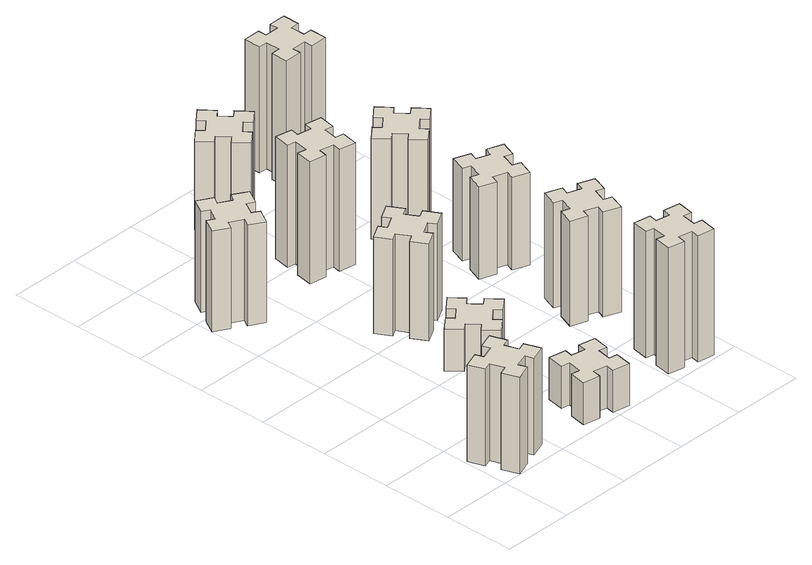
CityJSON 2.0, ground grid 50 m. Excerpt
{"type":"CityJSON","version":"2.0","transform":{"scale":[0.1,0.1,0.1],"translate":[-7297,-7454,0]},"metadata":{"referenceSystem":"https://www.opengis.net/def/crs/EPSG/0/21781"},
"CityObjects":{
"building1":{"type":"Building","attributes":{"class":"1000","function":"1000","usage":"1000","yearOfConstruction":2016,"roofType":"1000","measuredHeight":69,"storeysAboveGround":30,"storeysBelowGround":0},"geometry":[{"type":"Solid","lod":"1","boundaries":[[[[0,1,2,3,4,5,6,7,8,9,10,11,12,13,14,15,16,17,18,19]],[[17,16,20,21]],[[16,15,22,20]],[[15,14,23,22]],[[14,13,24,23]],[[13,12,25,24]],[[12,11,26,25]],[[11,10,27,26]],[[10,9,28,27]],[[9,8,29,28]],[[8,7,30,29]],[[7,6,31,30]],[[6,5,32,31]],[[5,4,33,32]],[[4,3,34,33]],[[3,2,35,34]],[[2,1,36,35]],[[1,0,37,36]],[[0,19,38,37]],[[19,18,39,38]],[[18,17,21,39]],[[24,25,26,27,28,29,30,31,32,33,34,35,36,37,38,39,21,20,22,23]]]]}]},
"building2":{"type":"Building","attributes":{"class":"1000","function":"1000","usage":"1000","yearOfConstruction":2016,"roofType":"1000","measuredHeight":72,"storeysAboveGround":30,"storeysBelowGround":0},"geometry":[{"type":"Solid","lod":"1","boundaries":[[[[40,41,42,43,44,45,46,47,48,49,50,51,52,53,54,55,56,57,58,59]],[[57,56,60,61]],[[56,55,62,60]],[[55,54,63,62]],[[54,53,64,63]],[[53,52,65,64]],[[52,51,66,65]],[[51,50,67,66]],[[50,49,68,67]],[[49,48,69,68]],[[48,47,70,69]],[[47,46,71,70]],[[46,45,72,71]],[[45,44,73,72]],[[44,43,74,73]],[[43,42,75,74]],[[42,41,76,75]],[[41,40,77,76]],[[40,59,78,77]],[[59,58,79,78]],[[58,57,61,79]],[[64,65,66,67,68,69,70,71,72,73,74,75,76,77,78,79,61,60,62,63]]]]}]},
"building3":{"type":"Building","attributes":{"class":"1000","function":"1000","usage":"1000","yearOfConstruction":2016,"roofType":"1000","measuredHeight":30,"storeysAboveGround":30,"storeysBelowGround":0},"geometry":[{"type":"Solid","lod":"1","boundaries":[[[[80,81,82,83,84,85,86,87,88,89,90,91,92,93,94,95,96,97,98,99]],[[97,96,100,101]],[[96,95,102,100]],[[95,94,103,102]],[[94,93,104,103]],[[93,92,105,104]],[[92,91,106,105]],[[91,90,107,106]],[[90,89,108,107]],[[89,88,109,108]],[[88,87,110,109]],[[87,86,111,110]],[[86,85,112,111]],[[85,84,113,112]],[[84,83,114,113]],[[83,82,115,114]],[[82,81,116,115]],[[81,80,117,116]],[[80,99,118,117]],[[99,98,119,118]],[[98,97,101,119]],[[104,105,106,107,108,109,110,111,112,113,114,115,116,117,118,119,101,100,102,103]]]]}]},
"building4":{"type":"Building","attributes":{"class":"1000","function":"1000","usage":"1000","yearOfConstruction":2016,"roofType":"1000","measuredHeight":30,"storeysAboveGround":30,"storeysBelowGround":0},"geometry":[{"type":"Solid","lod":"1","boundaries":[[[[120,121,122,123,124,125,126,127,128,129,130,131,132,133,134,135,136,137,138,139]],[[137,136,140,141]],[[136,135,142,140]],[[135,134,143,142]],[[134,133,144,143]],[[133,132,145,144]],[[132,131,146,145]],[[131,130,147,146]],[[130,129,148,147]],[[129,128,149,148]],[[128,127,150,149]],[[127,126,151,150]],[[126,125,152,151]],[[125,124,153,152]],[[124,123,154,153]],[[123,122,155,154]],[[122,121,156,155]],[[121,120,157,156]],[[120,139,158,157]],[[139,138,159,158]],[[138,137,141,159]],[[144,145,146,147,148,149,150,151,152,153,154,155,156,157,158,159,141,140,142,143]]]]}]},
"building5":{"type":"Building","attributes":{"class":"1000","function":"1000","usage":"1000","yearOfConstruction":2016,"roofType":"1000","measuredHeight":69,"storeysAboveGround":30,"storeysBelowGround":0},"geometry":[{"type":"Solid","lod":"1","boundaries":[[[[160,161,162,163,164,165,166,167,168,169,170,171,172,173,174,175,176,177,178,179]],[[177,176,180,181]],[[176,175,182,180]],[[175,174,183,182]],[[174,173,184,183]],[[173,172,185,184]],[[172,171,186,185]],[[171,170,187,186]],[[170,169,188,187]],[[169,168,189,188]],[[168,167,190,189]],[[167,166,191,190]],[[166,165,192,191]],[[165,164,193,192]],[[164,163,194,193]],[[163,162,195,194]],[[162,161,196,195]],[[161,160,197,196]],[[160,179,198,197]],[[179,178,199,198]],[[178,177,181,199]],[[184,185,186,187,188,189,190,191,192,193,194,195,196,197,198,199,181,180,182,183]]]]}]},
"building6":{"type":"Building","attributes":{"class":"1000","function":"1000","usage":"1000","yearOfConstruction":2016,"roofType":"1000","measuredHeight":87,"storeysAboveGround":30,"storeysBelowGround":0},"geometry":[{"type":"Solid","lod":"1","boundaries":[[[[200,201,202,203,204,205,206,207,208,209,210,211,212,213,214,215,216,217,218,219]],[[217,216,220,221]],[[216,215,222,220]],[[215,214,223,222]],[[214,213,224,223]],[[213,212,225,224]],[[212,211,226,225]],[[211,210,227,226]],[[210,209,228,227]],[[209,208,229,228]],[[208,207,230,229]],[[207,206,231,230]],[[206,205,232,231]],[[205,204,233,232]],[[204,203,234,233]],[[203,202,235,234]],[[202,201,236,235]],[[201,200,237,236]],[[200,219,238,237]],[[219,218,239,238]],[[218,217,221,239]],[[224,225,226,227,228,229,230,231,232,233,234,235,236,237,238,239,221,220,222,223]]]]}]},
"building7":{"type":"Building","attributes":{"class":"1000","function":"1000","usage":"1000","yearOfConstruction":2016,"roofType":"1000","measuredHeight":90,"storeysAboveGround":30,"storeysBelowGround":0},"geometry":[{"type":"Solid","lod":"1","boundaries":[[[[240,241,242,243,244,245,246,247,248,249,250,251,252,253,254,255,256,257,258,259]],[[257,256,260,261]],[[256,255,262,260]],[[255,254,263,262]],[[254,253,264,263]],[[253,252,265,264]],[[252,251,266,265]],[[251,250,267,266]],[[250,249,268,267]],[[249,248,269,268]],[[248,247,270,269]],[[247,246,271,270]],[[246,245,272,271]],[[245,244,273,272]],[[244,243,274,273]],[[243,242,275,274]],[[242,241,276,275]],[[241,240,277,276]],[[240,259,278,277]],[[259,258,279,278]],[[258,257,261,279]],[[264,265,266,267,268,269,270,271,272,273,274,275,276,277,278,279,261,260,262,263]]]]}]},
"building8":{"type":"Building","attributes":{"class":"1000","function":"1000","usage":"1000","yearOfConstruction":2016,"roofType":"1000","measuredHeight":63,"storeysAboveGround":30,"storeysBelowGround":0},"geometry":[{"type":"Solid","lod":"1","boundaries":[[[[280,281,282,283,284,285,286,287,288,289,290,291,292,293,294,295,296,297,298,299]],[[297,296,300,301]],[[296,295,302,300]],[[295,294,303,302]],[[294,293,304,303]],[[293,292,305,304]],[[292,291,306,305]],[[291,290,307,306]],[[290,289,308,307]],[[289,288,309,308]],[[288,287,310,309]],[[287,286,311,310]],[[286,285,312,311]],[[285,284,313,312]],[[284,283,314,313]],[[283,282,315,314]],[[282,281,316,315]],[[281,280,317,316]],[[280,299,318,317]],[[299,298,319,318]],[[298,297,301,319]],[[304,305,306,307,308,309,310,311,312,313,314,315,316,317,318,319,301,300,302,303]]]]}]},
"building9":{"type":"Building","attributes":{"class":"1000","function":"1000","usage":"1000","yearOfConstruction":2016,"roofType":"1000","measuredHeight":75,"storeysAboveGround":30,"storeysBelowGround":0},"geometry":[{"type":"Solid","lod":"1","boundaries":[[[[320,321,322,323,324,325,326,327,328,329,330,331,332,333,334,335,336,337,338,339]],[[337,336,340,341]],[[336,335,342,340]],[[335,334,343,342]],[[334,333,344,343]],[[333,332,345,344]],[[332,331,346,345]],[[331,330,347,346]],[[330,329,348,347]],[[329,328,349,348]],[[328,327,350,349]],[[327,326,351,350]],[[326,325,352,351]],[[325,324,353,352]],[[324,323,354,353]],[[323,322,355,354]],[[322,321,356,355]],[[321,320,357,356]],[[320,339,358,357]],[[339,338,359,358]],[[338,337,341,359]],[[344,345,346,347,348,349,350,351,352,353,354,355,356,357,358,359,341,340,342,343]]]]}]},
"building10":{"type":"Building","attributes":{"class":"1000","function":"1000","usage":"1000","yearOfConstruction":2016,"roofType":"1000","measuredHeight":66,"storeysAboveGround":30,"storeysBelowGround":0},"geometry":[{"type":"Solid","lod":"1","boundaries":[[[[360,361,362,363,364,365,366,367,368,369,370,371,372,373,374,375,376,377,378,379]],[[377,376,380,381]],[[376,375,382,380]],[[375,374,383,382]],[[374,373,384,383]],[[373,372,385,384]],[[372,371,386,385]],[[371,370,387,386]],[[370,369,388,387]],[[369,368,389,388]],[[368,367,390,389]],[[367,366,391,390]],[[366,365,392,391]],[[365,364,393,392]],[[364,363,394,393]],[[363,362,395,394]],[[362,361,396,395]],[[361,360,397,396]],[[360,379,398,397]],[[379,378,399,398]],[[378,377,381,399]],[[384,385,386,387,388,389,390,391,392,393,394,395,396,397,398,399,381,380,382,383]]]]}]},
"building11":{"type":"Building","attributes":{"class":"1000","function":"1000","usage":"1000","yearOfConstruction":2016,"roofType":"1000","measuredHeight":72,"storeysAboveGround":30,"storeysBelowGround":0},"geometry":[{"type":"Solid","lod":"1","boundaries":[[[[400,401,402,403,404,405,406,407,408,409,410,411,412,413,414,415,416,417,418,419]],[[417,416,420,421]],[[416,415,422,420]],[[415,414,423,422]],[[414,413,424,423]],[[413,412,425,424]],[[412,411,426,425]],[[411,410,427,426]],[[410,409,428,427]],[[409,408,429,428]],[[408,407,430,429]],[[407,406,431,430]],[[406,405,432,431]],[[405,404,433,432]],[[404,403,434,433]],[[403,402,435,434]],[[402,401,436,435]],[[401,400,437,436]],[[400,419,438,437]],[[419,418,439,438]],[[418,417,421,439]],[[424,425,426,427,428,429,430,431,432,433,434,435,436,437,438,439,421,420,422,423]]]]}]},
"building12":{"type":"Building","attributes":{"class":"1000","function":"1000","usage":"1000","yearOfConstruction":2016,"roofType":"1000","measuredHeight":90,"storeysAboveGround":30,"storeysBelowGround":0},"geometry":[{"type":"Solid","lod":"1","boundaries":[[[[440,441,442,443,444,445,446,447,448,449,450,451,452,453,454,455,456,457,458,459]],[[457,456,460,461]],[[456,455,462,460]],[[455,454,463,462]],[[454,453,464,463]],[[453,452,465,464]],[[452,451,466,465]],[[451,450,467,466]],[[450,449,468,467]],[[449,448,469,468]],[[448,447,470,469]],[[447,446,471,470]],[[446,445,472,471]],[[445,444,473,472]],[[444,443,474,473]],[[443,442,475,474]],[[442,441,476,475]],[[441,440,477,476]],[[440,459,478,477]],[[459,458,479,478]],[[458,457,461,479]],[[464,465,466,467,468,469,470,471,472,473,474,475,476,477,478,479,461,460,462,463]]]]}]}
},
"vertices":[
[115,235,0],[149,141,0],[93,120,0],[134,7,0],[247,49,0],[226,105,0],[320,139,0],[340,83,0],[453,124,0],[412,237,0],[356,216,0],[322,310,0],[378,330,0],[337,443,0],[224,402,0],[245,346,0],[151,312,0],[130,368,0],[17,327,0],[59,214,0],[151,312,690],[130,368,690],[245,346,690],[224,402,690],[337,443,690],[378,330,690],[322,310,690],[356,216,690],[412,237,690],[453,124,690],[340,83,690],[320,139,690],[226,105,690],[247,49,690],[134,7,690],[93,120,690],[149,141,690],[115,235,690],[59,214,690],[17,327,690],
[306,2347,0],[356,2434,0],[408,2404,0],[468,2508,0],[364,2568,0],[334,2516,0],[247,2566,0],[277,2618,0],[173,2678,0],[113,2574,0],[165,2544,0],[115,2457,0],[63,2487,0],[3,2383,0],[107,2323,0],[137,2375,0],[224,2325,0],[194,2273,0],[298,2213,0],[358,2317,0],[224,2325,720],[194,2273,720],[137,2375,720],[107,2323,720],[3,2383,720],[63,2487,720],[115,2457,720],[165,2544,720],[113,2574,720],[173,2678,720],[277,2618,720],[247,2566,720],[334,2516,720],[364,2568,720],[468,2508,720],[408,2404,720],[356,2434,720],[306,2347,720],[358,2317,720],[298,2213,720],
[876,294,0],[858,195,0],[799,206,0],[778,87,0],[897,67,0],[907,126,0],[1005,108,0],[995,49,0],[1113,28,0],[1134,147,0],[1075,157,0],[1092,255,0],[1151,245,0],[1172,363,0],[1054,384,0],[1044,325,0],[945,342,0],[956,401,0],[837,422,0],[817,304,0],[945,342,300],[956,401,300],[1044,325,300],[1054,384,300],[1172,363,300],[1151,245,300],[1092,255,300],[1075,157,300],[1134,147,300],[1113,28,300],[995,49,300],[1005,108,300],[907,126,300],[897,67,300],[778,87,300],[799,206,300],[858,195,300],[876,294,300],[817,304,300],[837,422,300],
[908,949,0],[984,1013,0],[1023,967,0],[1115,1044,0],[1038,1136,0],[992,1098,0],[927,1174,0],[973,1213,0],[896,1305,0],[804,1228,0],[843,1182,0],[766,1117,0],[728,1163,0],[636,1086,0],[713,994,0],[759,1033,0],[823,956,0],[777,918,0],[854,826,0],[946,903,0],[823,956,300],[777,918,300],[759,1033,300],[713,994,300],[636,1086,300],[728,1163,300],[766,1117,300],[843,1182,300],[804,1228,300],[896,1305,300],[973,1213,300],[927,1174,300],[992,1098,300],[1038,1136,300],[1115,1044,300],[1023,967,300],[984,1013,300],[908,949,300],[946,903,300],[854,826,300],
[755,1594,0],[805,1507,0],[753,1477,0],[813,1373,0],[917,1433,0],[887,1485,0],[974,1535,0],[1004,1483,0],[1108,1543,0],[1048,1647,0],[996,1617,0],[946,1704,0],[998,1734,0],[938,1838,0],[834,1778,0],[864,1726,0],[777,1676,0],[747,1728,0],[643,1668,0],[703,1564,0],[777,1676,690],[747,1728,690],[864,1726,690],[834,1778,690],[938,1838,690],[998,1734,690],[946,1704,690],[996,1617,690],[1048,1647,690],[1108,1543,690],[1004,1483,690],[974,1535,690],[887,1485,690],[917,1433,690],[813,1373,690],[753,1477,690],[805,1507,690],[755,1594,690],[703,1564,690],[643,1668,690],
[876,2514,0],[858,2415,0],[799,2426,0],[778,2307,0],[897,2287,0],[907,2346,0],[1005,2328,0],[995,2269,0],[1113,2248,0],[1134,2367,0],[1075,2377,0],[1092,2475,0],[1151,2465,0],[1172,2583,0],[1054,2604,0],[1044,2545,0],[945,2562,0],[956,2621,0],[837,2642,0],[817,2524,0],[945,2562,870],[956,2621,870],[1044,2545,870],[1054,2604,870],[1172,2583,870],[1151,2465,870],[1092,2475,870],[1075,2377,870],[1134,2367,870],[1113,2248,870],[995,2269,870],[1005,2328,870],[907,2346,870],[897,2287,870],[778,2307,870],[799,2426,870],[858,2415,870],[876,2514,870],[817,2524,870],[837,2642,870],
[1784,325,0],[1685,342,0],[1696,401,0],[1577,422,0],[1557,304,0],[1616,294,0],[1598,195,0],[1539,206,0],[1518,87,0],[1637,67,0],[1647,126,0],[1745,108,0],[1735,49,0],[1853,28,0],[1874,147,0],[1815,157,0],[1832,255,0],[1891,245,0],[1912,363,0],[1794,384,0],[1832,255,900],[1891,245,900],[1815,157,900],[1874,147,900],[1853,28,900],[1735,49,900],[1745,108,900],[1647,126,900],[1637,67,900],[1518,87,900],[1539,206,900],[1598,195,900],[1616,294,900],[1557,304,900],[1577,422,900],[1696,401,900],[1685,342,900],[1784,325,900],[1794,384,900],[1912,363,900],
[1092,3218,0],[1027,3294,0],[1073,3333,0],[996,3425,0],[904,3348,0],[943,3302,0],[866,3237,0],[828,3283,0],[736,3206,0],[813,3114,0],[859,3153,0],[923,3076,0],[877,3038,0],[954,2946,0],[1046,3023,0],[1008,3069,0],[1084,3133,0],[1123,3087,0],[1215,3164,0],[1138,3256,0],[1084,3133,630],[1123,3087,630],[1008,3069,630],[1046,3023,630],[954,2946,630],[877,3038,630],[923,3076,630],[859,3153,630],[813,3114,630],[736,3206,630],[828,3283,630],[866,3237,630],[943,3302,630],[904,3348,630],[996,3425,630],[1073,3333,630],[1027,3294,630],[1092,3218,630],[1138,3256,630],[1215,3164,630],
[1631,879,0],[1725,845,0],[1704,789,0],[1817,747,0],[1858,860,0],[1802,881,0],[1836,975,0],[1892,954,0],[1933,1067,0],[1820,1108,0],[1800,1052,0],[1706,1086,0],[1727,1142,0],[1614,1183,0],[1573,1070,0],[1629,1050,0],[1595,956,0],[1539,977,0],[1497,864,0],[1610,823,0],[1595,956,750],[1539,977,750],[1629,1050,750],[1573,1070,750],[1614,1183,750],[1727,1142,750],[1706,1086,750],[1800,1052,750],[1820,1108,750],[1933,1067,750],[1892,954,750],[1836,975,750],[1802,881,750],[1858,860,750],[1817,747,750],[1704,789,750],[1725,845,750],[1631,879,750],[1610,823,750],[1497,864,750],
[1800,1792,0],[1706,1826,0],[1727,1882,0],[1614,1923,0],[1573,1810,0],[1629,1790,0],[1595,1696,0],[1539,1717,0],[1497,1604,0],[1610,1563,0],[1631,1619,0],[1725,1585,0],[1704,1529,0],[1817,1487,0],[1858,1600,0],[1802,1621,0],[1836,1715,0],[1892,1694,0],[1933,1807,0],[1820,1848,0],[1836,1715,660],[1892,1694,660],[1802,1621,660],[1858,1600,660],[1817,1487,660],[1704,1529,660],[1725,1585,660],[1631,1619,660],[1610,1563,660],[1497,1604,660],[1539,1717,660],[1595,1696,660],[1629,1790,660],[1573,1810,660],[1614,1923,660],[1727,1882,660],[1706,1826,660],[1800,1792,660],[1820,1848,660],[1933,1807,660],
[1499,2313,0],[1563,2236,0],[1517,2198,0],[1594,2106,0],[1686,2183,0],[1648,2229,0],[1724,2293,0],[1763,2247,0],[1855,2324,0],[1778,2416,0],[1732,2378,0],[1667,2454,0],[1713,2493,0],[1636,2585,0],[1544,2508,0],[1583,2462,0],[1506,2397,0],[1468,2443,0],[1376,2366,0],[1453,2274,0],[1506,2397,720],[1468,2443,720],[1583,2462,720],[1544,2508,720],[1636,2585,720],[1713,2493,720],[1667,2454,720],[1732,2378,720],[1778,2416,720],[1855,2324,720],[1763,2247,720],[1724,2293,720],[1648,2229,720],[1686,2183,720],[1594,2106,720],[1517,2198,720],[1563,2236,720],[1499,2313,720],[1453,2274,720],[1376,2366,720],
[1565,3175,0],[1665,3175,0],[1665,3115,0],[1785,3115,0],[1785,3235,0],[1725,3235,0],[1725,3335,0],[1785,3335,0],[1785,3455,0],[1665,3455,0],[1665,3395,0],[1565,3395,0],[1565,3455,0],[1445,3455,0],[1445,3335,0],[1505,3335,0],[1505,3235,0],[1445,3235,0],[1445,3115,0],[1565,3115,0],[1505,3235,900],[1445,3235,900],[1505,3335,900],[1445,3335,900],[1445,3455,900],[1565,3455,900],[1565,3395,900],[1665,3395,900],[1665,3455,900],[1785,3455,900],[1785,3335,900],[1725,3335,900],[1725,3235,900],[1785,3235,900],[1785,3115,900],[1665,3115,900],[1665,3175,900],[1565,3175,900],[1565,3115,900],[1445,3115,900]
]}
